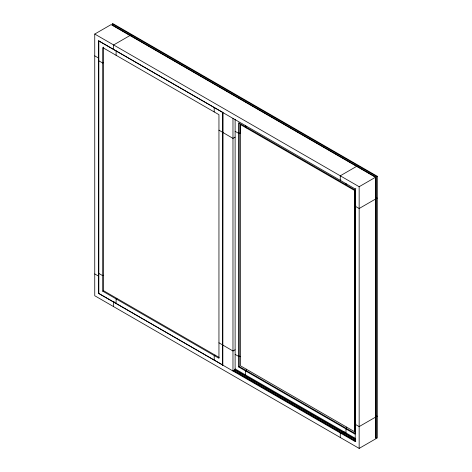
<?xml version="1.0" encoding="UTF-8"?>
<svg xmlns="http://www.w3.org/2000/svg" width="472" height="472" viewBox="0 0 472 472"><rect width="100%" height="100%" fill="white"/><g stroke="black" fill="none" stroke-linecap="round" stroke-linejoin="round"><path stroke-width="0.71" d="M240.49 124.602L240.49 365.841L354.472 431.644L354.472 190.405L240.49 124.602L240.49 133.688L239.233 132.962L238.602 133.322L235.139 131.322M341.716 432.842L342.424 431.709M94.748 34.049L111.097 24.609L375.505 177.265L375.505 438.96L359.157 448.4L94.748 295.743L94.748 34.049L359.157 186.705L375.505 177.265M112.277 25.382L112.277 23.924L112.843 23.6L377.252 176.257L377.252 437.951L376.685 438.276L375.429 437.55M233.61 370.685L355.817 441.243L355.221 441.586L98.683 293.472L98.683 40.863L222.855 112.424L222.743 365.098L222.855 112.424M129.983 35.512L113.634 44.952L113.634 49.495M131.729 34.503L131.163 34.834L131.163 35.919M103.515 62.569L102.695 63.041L98.795 60.794M235.115 137.151L232.973 138.385L218.949 130.166M103.515 275.2L102.695 275.672L98.795 273.418M102.695 291.159L218.949 358.277L218.949 114.678L102.695 47.56L102.695 291.159L103.515 290.687L219.179 357.463M116.926 298.428L116.106 298.9L116.106 303.407M114.23 301.761L113.634 302.104L113.634 306.652M356.62 166.362L340.271 175.802L340.271 180.345L340.867 179.997M358.366 165.347L357.8 165.678L357.8 166.763M98.683 40.863L355.221 188.977L355.817 188.629M112.277 23.924L376.685 176.581L377.252 176.257M355.817 205.898L355.221 206.24L359.157 208.512L375.505 199.072M377.252 198.063L376.685 198.387L375.747 197.845M215.014 355.062L214.2 355.534L214.2 360.036M235.115 349.781L232.973 351.015L218.949 342.79M238.602 366.927L355.097 434.187L355.097 190.039L238.602 122.785L238.602 366.927L239.233 366.567L355.121 433.473M233.569 370.662L232.973 371.004L232.973 118.395M340.867 432.606L340.271 432.954L340.271 437.497M355.817 423.974L355.221 424.322L359.157 426.594L375.505 417.154M342.985 432.293L344.106 431.644M377.252 416.145L376.685 416.469L375.747 415.926M113.221 25.559L375.747 177.124L375.747 436.647M94.748 55.855L98.683 58.127M240.49 356.749L239.233 356.024L238.602 356.389L235.139 354.389M94.748 273.937L98.683 276.208M235.139 368.927L355.416 438.37M234.537 369.417L355.51 439.261M234.826 369.983L355.788 439.821M355.428 440.759L234.466 370.921L235.115 369.771L235.115 119.304M222.855 365.033L98.795 293.413L98.795 40.799M376.685 176.581L376.685 438.276M359.157 186.705L359.157 448.4M355.221 188.977L355.221 441.586M346.601 427.101L346.601 428.552L345.97 428.918L345.97 432.912M345.97 183.437L345.97 184.77M246.266 126.478L246.266 127.936M246.266 369.169L246.266 370.626L245.635 370.986L245.635 374.986M245.635 125.511L245.635 126.844M239.233 123.121L239.233 366.567M214.2 107.427L214.2 111.935M116.106 50.793L116.106 55.301M103.515 47.088L103.515 290.687"/></g></svg>
